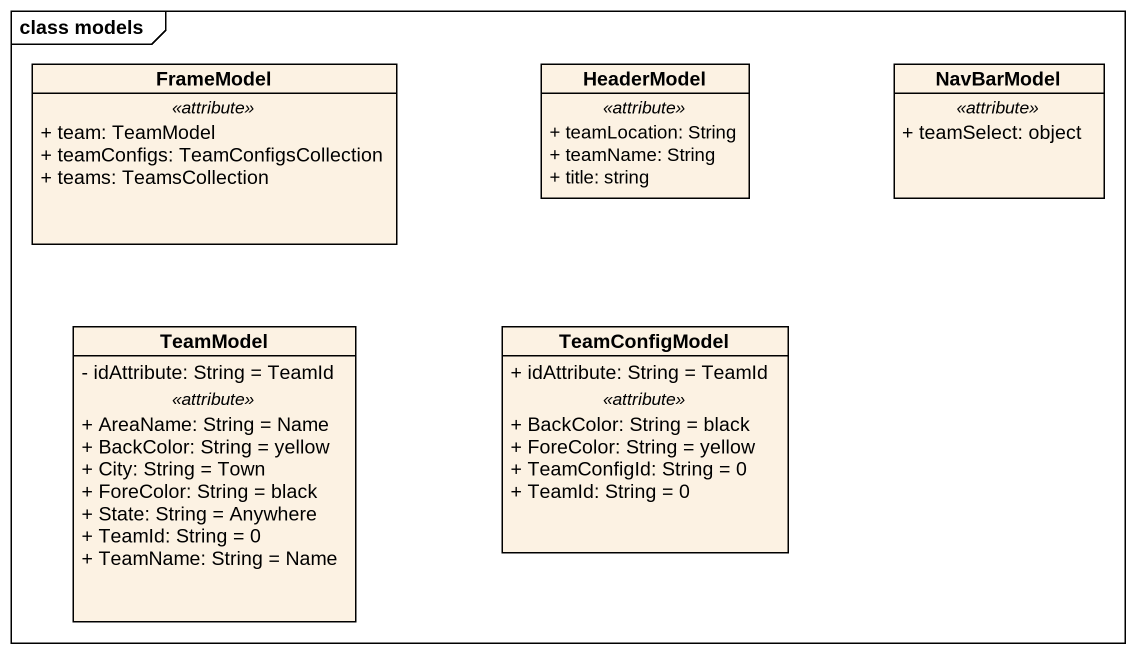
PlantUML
@startuml
mainframe class models
hide circle
hide empty members
skinparam classAttributeIconSize 0
class FrameModel {
  .. <<attribute>> ..
  + team: TeamModel
  + teamConfigs: TeamConfigsCollection
  + teams: TeamsCollection
}
class HeaderModel {
  .. <<attribute>> ..
  + teamLocation: String
  + teamName: String
  + title: string
}
class NavBarModel {
  .. <<attribute>> ..
  + teamSelect: object
}
class TeamModel {
  - idAttribute: String = TeamId
  .. <<attribute>> ..
  + AreaName: String = Name
  + BackColor: String = yellow
  + City: String = Town
  + ForeColor: String = black
  + State: String = Anywhere
  + TeamId: String = 0
  + TeamName: String = Name
}
class TeamConfigModel {
  + idAttribute: String = TeamId
  .. <<attribute>> ..
  + BackColor: String = black
  + ForeColor: String = yellow
  + TeamConfigId: String = 0
  + TeamId: String = 0
}
@enduml
